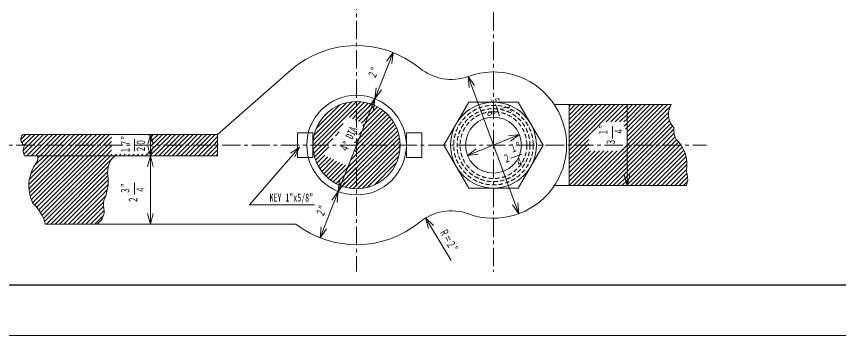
# Model space of a CAD drawing. Units: millimetres, scale not verified. Extents: x -6153 to 6153, y -4352 to 4352.
# Drawn here: x 851 to 4206, y -4352 to -3050 of the extents above; entities that cross this region are included whole.
import ezdxf
from ezdxf.enums import TextEntityAlignment as Align

# ---------------------------------------------------------------- set-up
doc = ezdxf.new("R2010")
doc.units = ezdxf.units.MM
doc.header["$LTSCALE"] = 15
doc.linetypes.add('CHAIN1', pattern=[8, 5, -1, 1, -1])
doc.linetypes.add('DASHED1', pattern=[1.8, 1.2, -0.6])
for name, color, linetype, lineweight in [('0-0_0', 3, 'Continuous', 18), ('0-1_芯', 4, 'CHAIN1', 18), ('0-2_寸法', 2, 'Continuous', 18), ('0-F_枠', 3, 'Continuous', 18)]:
    doc.layers.add(name, color=color, linetype=linetype, lineweight=lineweight)
doc.styles.add('ＭＳ ゴシック', font='')
doc.styles.get('ＭＳ ゴシック').set_extended_font_data('MS Gothic')

msp = doc.modelspace()

# ---------------------------------------------------------------- linework, layer by layer
at = {"layer": '0-0_0'}
for p, q in [((1672, -3531.97), (1970.81, -3269.71)), ((2061.09, -3574.79), (2238.54, -3397.35)), ((2062.15, -3555.77), (2219.52, -3398.41)), ((2065.91, -3534.06), (2197.8, -3402.16)), ((2074.44, -3507.57), (2171.31, -3410.69)), ((2078.7, -3575.15), (2238.89, -3414.95)), ((2238.89, -3414.95), (2255.7, -3398.15)), ((2238.89, -3432.91), (2271.45, -3400.36)), ((2238.89, -3450.88), (2286.05, -3403.72)), ((2238.89, -3468.84), (2299.67, -3408.06)), ((2284.71, -3458.94), (2324.39, -3419.26)), ((2296.4, -3429.29), (2312.42, -3413.27)), ((3000.07, -3575.15), (2898.88, -3399.89)), ((3522.91, -3410.05), (3046.32, -3410.05)), ((3106.3, -3410.05), (3106.3, -3740.25)), ((3106.3, -3416.97), (3113.23, -3410.05)), ((3106.3, -3434.94), (3131.19, -3410.05)), ((3106.3, -3452.9), (3149.15, -3410.05)), ((3106.3, -3470.86), (3167.11, -3410.05)), ((3106.3, -3488.82), (3185.07, -3410.05)), ((3106.3, -3506.78), (3203.03, -3410.05)), ((3106.3, -3524.74), (3220.99, -3410.05)), ((3106.3, -3542.7), (3238.95, -3410.05)), ((3106.3, -3560.66), (3256.91, -3410.05)), ((3109.77, -3575.15), (3274.87, -3410.05)), ((3127.73, -3575.15), (3292.83, -3410.05)), ((3145.69, -3575.15), (3310.79, -3410.05)), ((3258.19, -3480.62), (3328.75, -3410.05)), ((3276.15, -3480.62), (3342.77, -3414)), ((3418.56, -3410.05), (3330.69, -3497.91)), ((3436.52, -3410.05), (3336.3, -3510.27)), ((3342.77, -3414), (3346.71, -3410.05)), ((3342.77, -3431.96), (3364.68, -3410.05)), ((3342.77, -3449.92), (3382.64, -3410.05)), ((3342.77, -3467.88), (3400.6, -3410.05)), ((3342.9, -3557.54), (3490.4, -3410.05)), ((3454.48, -3410.05), (3342.9, -3521.62)), ((3342.9, -3539.58), (3472.44, -3410.05)), ((3343.26, -3575.15), (3508.36, -3410.05)), ((3361.22, -3575.15), (3518.83, -3417.54)), ((2100.41, -3463.63), (2127.38, -3436.67)), ((2210.16, -3461.65), (2238.89, -3432.91)), ((2222.26, -3467.5), (2238.89, -3450.88)), ((2240.34, -3575.15), (2365.34, -3450.15)), ((2246.47, -3479.22), (2296.4, -3429.29)), ((2249.64, -3547.89), (2356.09, -3441.44)), ((2261.33, -3518.24), (2346.19, -3433.38)), ((2273.02, -3488.59), (2335.64, -3425.97)), ((3294.11, -3480.62), (3342.77, -3431.96)), ((3342.77, -3449.92), (3312.07, -3480.62)), ((3379.18, -3575.15), (3511.97, -3442.36)), ((2096.66, -3575.15), (2185, -3486.81)), ((2234.37, -3473.36), (2238.89, -3468.84)), ((2258.3, -3575.15), (2373.95, -3459.51)), ((2258.58, -3485.07), (2284.71, -3458.94)), ((2264.81, -3496.8), (2273.02, -3488.59)), ((2276.26, -3575.15), (2381.91, -3469.51)), ((3342.77, -3467.88), (3330.03, -3480.62)), ((3397.14, -3575.15), (3512.32, -3459.97)), ((3415.1, -3575.15), (3515.82, -3474.43)), ((3433.06, -3575.15), (3521.44, -3486.78)), ((2152.38, -3537.39), (2168.17, -3521.6)), ((2247.98, -3531.59), (2261.33, -3518.24)), ((3451.02, -3575.15), (3528.76, -3497.41)), ((3468.98, -3575.15), (3533.94, -3510.19)), ((869.32, -3552.58), (889.93, -3531.97)), ((873.43, -3566.42), (907.89, -3531.97)), ((990.43, -3575.15), (1033.61, -3531.97)), ((1008.39, -3575.15), (1051.57, -3531.97)), ((1026.35, -3575.15), (1069.53, -3531.97)), ((1044.31, -3575.15), (1087.49, -3531.97)), ((1062.27, -3575.15), (1105.45, -3531.97)), ((1080.23, -3575.15), (1123.41, -3531.97)), ((1098.2, -3575.15), (1141.38, -3531.97)), ((1116.16, -3575.15), (1159.34, -3531.97)), ((1134.12, -3575.15), (1177.3, -3531.97)), ((1152.08, -3575.15), (1195.26, -3531.97)), ((1170.04, -3575.15), (1213.22, -3531.97)), ((1188, -3575.15), (1231.18, -3531.97)), ((1205.96, -3575.15), (1238.86, -3542.24)), ((1248.12, -3532.98), (1249.14, -3531.97)), ((1266.09, -3532.98), (1267.1, -3531.97)), ((1284.05, -3532.98), (1285.06, -3531.97)), ((1302.01, -3532.98), (1303.02, -3531.97)), ((1319.97, -3532.98), (1320.98, -3531.97)), ((1337.93, -3532.98), (1338.94, -3531.97)), ((1355.89, -3532.98), (1356.9, -3531.97)), ((1373.85, -3532.98), (1374.86, -3531.97)), ((1389.72, -3535.07), (1392.82, -3531.97)), ((1397.97, -3616.62), (1482.62, -3531.97)), ((1446.7, -3531.97), (1397.97, -3580.7)), ((1398.53, -3544.22), (1410.78, -3531.97)), ((1398.53, -3562.18), (1428.74, -3531.97)), ((1398.53, -3598.1), (1464.66, -3531.97)), ((1457.41, -3575.15), (1500.59, -3531.97)), ((1475.37, -3575.15), (1518.55, -3531.97)), ((1493.33, -3575.15), (1536.51, -3531.97)), ((2114.62, -3575.15), (2142.03, -3547.74)), ((2238.89, -3558.64), (2249.64, -3547.89)), ((3163.65, -3575.15), (3186.71, -3552.09)), ((3486.94, -3575.15), (3535.23, -3526.87)), ((3504.9, -3575.15), (3538.62, -3541.43)), ((947.25, -3618.33), (990.43, -3575.15)), ((965.21, -3618.33), (1008.39, -3575.15)), ((983.17, -3618.33), (1026.35, -3575.15)), ((1001.13, -3618.33), (1044.31, -3575.15)), ((1019.09, -3618.33), (1062.27, -3575.15)), ((1037.05, -3618.33), (1080.23, -3575.15)), ((1055.02, -3618.33), (1098.2, -3575.15)), ((1072.98, -3618.33), (1116.16, -3575.15)), ((1090.94, -3618.33), (1134.12, -3575.15)), ((1108.9, -3618.33), (1152.08, -3575.15)), ((1126.86, -3618.33), (1170.04, -3575.15)), ((1144.82, -3618.33), (1188, -3575.15)), ((1198.7, -3618.33), (1238.86, -3578.16)), ((1223.92, -3575.15), (1238.86, -3560.2)), ((1414.23, -3618.33), (1457.41, -3575.15)), ((1432.19, -3618.33), (1475.37, -3575.15)), ((1450.15, -3618.33), (1493.33, -3575.15)), ((1629.75, -3618.33), (1672, -3576.08)), ((2061.89, -3591.96), (2078.7, -3575.15)), ((2061.89, -3591.96), (2078.7, -3575.15)), ((2064.1, -3607.71), (2096.66, -3575.15)), ((2064.1, -3607.71), (2096.66, -3575.15)), ((2067.46, -3622.31), (2114.62, -3575.15)), ((2067.46, -3622.31), (2114.62, -3575.15)), ((2071.8, -3635.93), (2125.2, -3582.53)), ((2071.8, -3635.93), (2125.2, -3582.53)), ((2215.82, -3635.59), (2276.26, -3575.15)), ((2231.15, -3566.38), (2238.89, -3558.64)), ((2232.65, -3600.8), (2258.3, -3575.15)), ((2237.11, -3578.38), (2240.34, -3575.15)), ((2237.11, -3578.38), (2238.89, -3576.6)), ((2242.18, -3752.92), (2416.66, -3578.43)), ((2696.51, -3750.41), (2595.32, -3575.15)), ((3000.07, -3575.15), (2898.88, -3750.41)), ((3106.3, -3578.62), (3109.77, -3575.15)), ((3106.3, -3596.58), (3127.73, -3575.15)), ((3106.3, -3614.54), (3145.69, -3575.15)), ((3106.3, -3632.5), (3163.65, -3575.15)), ((3106.3, -3650.46), (3181.61, -3575.15)), ((3106.3, -3668.42), (3186.71, -3588.01)), ((3178.16, -3740.25), (3342.77, -3575.64)), ((3181.61, -3575.15), (3186.71, -3570.05)), ((3342.77, -3575.64), (3343.26, -3575.15)), ((3342.77, -3593.6), (3361.22, -3575.15)), ((3342.77, -3611.56), (3379.18, -3575.15)), ((3342.77, -3629.52), (3397.14, -3575.15)), ((3342.77, -3647.48), (3415.1, -3575.15)), ((3342.77, -3665.44), (3433.06, -3575.15)), ((3342.77, -3683.4), (3451.02, -3575.15)), ((3342.77, -3701.36), (3468.98, -3575.15)), ((3342.77, -3719.32), (3486.94, -3575.15)), ((3342.77, -3737.29), (3504.9, -3575.15)), ((3411.65, -3740.25), (3568.23, -3583.66)), ((883.4, -3618.33), (1672, -3618.33)), ((901.72, -3735.71), (1019.09, -3618.33)), ((902.12, -3753.27), (1037.05, -3618.33)), ((903.61, -3715.85), (1001.13, -3618.33)), ((904.17, -3769.18), (1055.02, -3618.33)), ((907.52, -3783.78), (1072.98, -3618.33)), ((909.24, -3692.27), (983.17, -3618.33)), ((911.97, -3797.3), (1090.94, -3618.33)), ((917.36, -3809.87), (1108.9, -3618.33)), ((923.95, -3659.59), (965.21, -3618.33)), ((925.76, -3819.43), (1126.86, -3618.33)), ((934.16, -3828.99), (1144.82, -3618.33)), ((938.48, -3627.11), (947.25, -3618.33)), ((955.32, -3861.7), (1198.7, -3618.33)), ((960.92, -3874.07), (1216.66, -3618.33)), ((965.68, -3887.27), (1234.62, -3618.33)), ((973.18, -3897.73), (1252.58, -3618.33)), ((1216.66, -3618.33), (1238.86, -3596.12)), ((1234.62, -3618.33), (1240.99, -3611.96)), ((1252.58, -3618.33), (1258.95, -3611.96)), ((1270.54, -3618.33), (1276.91, -3611.96)), ((1288.5, -3618.33), (1294.87, -3611.96)), ((1306.46, -3618.33), (1312.83, -3611.96)), ((1324.42, -3618.33), (1330.79, -3611.96)), ((1342.38, -3618.33), (1348.75, -3611.96)), ((1360.34, -3618.33), (1366.71, -3611.96)), ((1378.3, -3618.33), (1395.34, -3601.29)), ((1647.71, -3618.33), (1672, -3594.04)), ((1665.67, -3618.33), (1672, -3612)), ((2077.01, -3648.68), (2109.16, -3616.52)), ((2077.01, -3648.68), (2109.16, -3616.52)), ((2083, -3660.65), (2121.27, -3622.38)), ((2083, -3660.65), (2121.27, -3622.38)), ((2215.82, -3635.59), (2238.89, -3612.52)), ((2232.65, -3600.8), (2238.89, -3594.56)), ((2261.56, -3751.5), (2415.24, -3597.82)), ((2283.85, -3747.17), (2410.92, -3620.1)), ((3106.3, -3686.38), (3194.21, -3598.48)), ((3106.3, -3704.34), (3212.17, -3598.48)), ((3106.3, -3722.3), (3230.13, -3598.48)), ((3106.32, -3740.25), (3248.09, -3598.48)), ((3124.28, -3740.25), (3266.05, -3598.48)), ((3142.24, -3740.25), (3284.01, -3598.48)), ((3160.2, -3740.25), (3301.97, -3598.48)), ((3196.12, -3740.25), (3342.77, -3593.6)), ((3214.08, -3740.25), (3342.77, -3611.56)), ((3429.61, -3740.25), (3574.45, -3595.4)), ((3447.57, -3740.25), (3579.66, -3608.16)), ((3465.53, -3740.25), (3583.7, -3622.08)), ((2089.72, -3671.89), (2133.37, -3628.24)), ((2089.72, -3671.89), (2133.37, -3628.24)), ((2097.12, -3682.45), (2145.48, -3634.09)), ((2097.12, -3682.45), (2145.48, -3634.09)), ((2105.18, -3692.35), (2157.58, -3639.95)), ((2105.18, -3692.35), (2157.58, -3639.95)), ((2113.9, -3701.6), (2169.69, -3645.8)), ((2113.9, -3701.6), (2169.69, -3645.8)), ((2123.25, -3710.2), (2181.79, -3651.66)), ((2123.25, -3710.2), (2181.79, -3651.66)), ((2143.92, -3725.46), (2238.89, -3630.48)), ((2155.27, -3732.06), (2238.89, -3648.44)), ((2311.55, -3737.42), (2401.17, -3647.81)), ((3232.04, -3740.25), (3342.77, -3629.52)), ((3250, -3740.25), (3342.77, -3647.48)), ((3483.49, -3740.25), (3586.34, -3637.4)), ((3501.45, -3740.25), (3587.19, -3654.51)), ((991.14, -3897.73), (1225.83, -3663.04)), ((1009.1, -3897.73), (1222.88, -3683.95)), ((2133.25, -3718.16), (2193.9, -3657.51)), ((2133.25, -3718.16), (2193.9, -3657.51)), ((2167.37, -3737.93), (2238.89, -3666.4)), ((2180.25, -3743), (2238.89, -3684.36)), ((3267.96, -3740.25), (3342.77, -3665.44)), ((3285.92, -3740.25), (3342.77, -3683.4)), ((3519.41, -3740.25), (3585.46, -3674.19)), ((1027.06, -3897.73), (1223.98, -3700.81)), ((1045.02, -3897.73), (1225.34, -3717.41)), ((2194.02, -3747.19), (2238.89, -3702.32)), ((2208.79, -3750.38), (2238.89, -3720.28)), ((3303.88, -3740.25), (3342.77, -3701.36)), ((3321.84, -3740.25), (3342.77, -3719.32)), ((3537.37, -3740.25), (3586.87, -3690.75)), ((3555.33, -3740.25), (3590.11, -3705.47)), ((1062.98, -3897.73), (1224.96, -3735.76)), ((1080.94, -3897.73), (1222.12, -3756.55)), ((2224.75, -3752.39), (2238.89, -3738.24)), ((2898.88, -3750.41), (2696.51, -3750.41)), ((3585.14, -3740.25), (3046.32, -3740.25)), ((3339.8, -3740.25), (3342.77, -3737.29)), ((3573.29, -3740.25), (3589.65, -3723.89)), ((1098.9, -3897.73), (1215.18, -3781.46)), ((1116.86, -3897.73), (1206.44, -3808.16)), ((1134.83, -3897.73), (1206.63, -3825.92)), ((1152.79, -3897.73), (1208.66, -3841.85)), ((1170.75, -3897.73), (1206.14, -3862.34)), ((968.64, -3897.73), (1991.7, -3897.73))]:
    msp.add_line(p, q, dxfattribs=at)
for points in [[(2595.32, -3575.15), (2696.51, -3399.89), (2898.88, -3399.89)], [(2143.92, -3725.46), (2294.22, -3575.15), (2389.2, -3480.17)], [(2155.27, -3732.06), (2312.18, -3575.15), (2395.8, -3491.53)], [(2167.37, -3737.93), (2330.14, -3575.15), (2401.67, -3503.62)], [(2180.25, -3743), (2348.11, -3575.15), (2406.74, -3516.51)], [(879.12, -3596.66), (900.63, -3575.15), (943.81, -3531.97)], [(881.25, -3612.49), (918.59, -3575.15), (961.77, -3531.97)], [(882.05, -3575.76), (882.67, -3575.15), (925.85, -3531.97)], [(883.4, -3531.97), (1672, -3531.97), (1672, -3618.33)], [(893.37, -3618.33), (936.55, -3575.15), (979.73, -3531.97)], [(911.33, -3618.33), (954.51, -3575.15), (997.69, -3531.97)], [(929.29, -3618.33), (972.47, -3575.15), (1015.65, -3531.97)], [(1468.11, -3618.33), (1511.29, -3575.15), (1554.47, -3531.97)], [(1486.07, -3618.33), (1529.25, -3575.15), (1572.43, -3531.97)], [(1504.03, -3618.33), (1547.21, -3575.15), (1590.39, -3531.97)], [(1521.99, -3618.33), (1565.17, -3575.15), (1608.35, -3531.97)], [(1539.95, -3618.33), (1583.13, -3575.15), (1626.31, -3531.97)], [(1557.91, -3618.33), (1601.09, -3575.15), (1644.27, -3531.97)], [(1575.87, -3618.33), (1619.05, -3575.15), (1662.23, -3531.97)], [(1593.83, -3618.33), (1637.01, -3575.15), (1672, -3540.16)], [(2194.02, -3747.19), (2366.07, -3575.15), (2410.94, -3530.28)], [(2208.79, -3750.38), (2384.03, -3575.15), (2414.13, -3545.05)], [(3357.76, -3740.25), (3522.86, -3575.15), (3544.16, -3553.86)], [(941.9, -3839.2), (1162.78, -3618.33), (1205.96, -3575.15)], [(948.97, -3850.1), (1180.74, -3618.33), (1223.92, -3575.15)], [(1611.79, -3618.33), (1654.97, -3575.15), (1672, -3558.12)], [(2224.75, -3752.39), (2401.99, -3575.15), (2416.13, -3561.01)], [(3375.72, -3740.25), (3540.82, -3575.15), (3553.04, -3562.93)], [(3393.69, -3740.25), (3558.79, -3575.15), (3561.08, -3572.86)]]:
    msp.add_lwpolyline(points, dxfattribs=at)
for points in [[(1997.59, -3524.35), (2061.09, -3524.35), (2061.09, -3625.95), (1997.59, -3625.95)], [(2442.09, -3524.35), (2505.59, -3524.35), (2505.59, -3625.95), (2442.09, -3625.95)]]:
    msp.add_lwpolyline(points, close=True, dxfattribs=at)
for centre, radius in [((2238.89, -3575.15), 203.2), ((2238.89, -3575.15), 177.8), ((2797.69, -3575.15), 175.26), ((2797.69, -3575.15), 114.3)]:
    msp.add_circle(centre, radius, dxfattribs=at)
at = {"layer": '0-0_0', "color": 1, "linetype": 'DASHED1'}
for radius in [162.31, 148.79, 136.27]:
    msp.add_circle((2797.69, -3575.15), radius, dxfattribs=at)
at = {"layer": '0-0_0'}
for centre, radius, start, end in [((2238.89, -3575.15), 406.4, 50.62373, 131.2725), ((2625.63, -3103.93), 203.2, 230.62372, 290.0251), ((2797.69, -3575.15), 298.45, 249.96395, 110.08279), ((3586.66, -3449.65), 75.05, 148.14932, 225.64647), ((3638.08, -3510.57), 104.14, 176.00781, 203.82199), ((899.29, -3551.21), 30, 155.36376, 238.655), ((882.15, -3542.84), 10.95, 83.44225, 157.76289), ((3452.37, -3652.62), 134.83, 350.28412, 47.87096), ((929.86, -3597.89), 50.75, 155.47719, 203.7459), ((911.48, -3629.51), 27.1, 323.29017, 24.36668), ((1314.74, -3686.26), 91.89, 132.33397, 188.02413), ((1060.83, -3740.88), 159.2, 143.29017, 206.60496), ((3625.72, -3678.93), 40.61, 174.98303, 201.45241), ((1053.84, -3723.03), 171.59, 333.23046, 8.02413), ((3517.94, -3712.9), 72.55, 337.85726, 15.28035), ((797.67, -3940.48), 176.24, 14.03788, 46.72031), ((1352.38, -3815.44), 146.12, 174.05959, 191.62723), ((1140.82, -3841.68), 68.51, 305.09807, 357.3133), ((2625.63, -4046.37), 203.2, 69.94056, 129.37628), ((2238.89, -3575.15), 406.4, 232.53737, 309.37626)]:
    msp.add_arc(centre, radius, start, end, dxfattribs=at)
at = {"layer": '0-1_芯'}
for p, q in [((2238.89, -787.87), (2238.89, -4090.28)), ((2797.69, -993.74), (2797.69, -4090.28)), ((730.53, -3575.15), (3666.98, -3575.15))]:
    msp.add_line(p, q, dxfattribs=at)
at = {"layer": '0-2_寸法'}
for p, q in [((2313.42, -3386.11), (2387.95, -3197.07)), ((2387.95, -3197.07), (2361.17, -3233.24)), ((2387.95, -3197.07), (2382.84, -3241.78)), ((2693.77, -3295.38), (2901.61, -3854.92)), ((2693.77, -3295.38), (2719.83, -3332.07)), ((2693.77, -3295.38), (2697.99, -3340.18)), ((2313.42, -3386.11), (2318.53, -3341.4)), ((2313.42, -3386.11), (2340.2, -3349.94)), ((2164.36, -3764.19), (2313.42, -3386.11)), ((2313.42, -3386.11), (2286.64, -3422.28)), ((2313.42, -3386.11), (2308.31, -3430.82)), ((2806.14, -3409.8), (2822.59, -3454.99)), ((3342.77, -3410.05), (3342.77, -3740.25)), ((3283.22, -3547.59), (3283.22, -3499.5)), ((1333.05, -3599.5), (1333.05, -3551.41)), ((1397.97, -3531.97), (1387.59, -3570.73)), ((1397.97, -3531.97), (1408.36, -3570.73)), ((1397.97, -3531.97), (1397.97, -3618.33)), ((2691.66, -3617.82), (2903.73, -3532.48)), ((2903.73, -3532.48), (2859.06, -3537.9)), ((2903.73, -3532.48), (2867.75, -3559.51)), ((1397.97, -3618.33), (1387.57, -3579.53)), ((1397.97, -3618.33), (1408.37, -3579.53)), ((2006.8, -3582.88), (1969.53, -3608.09)), ((2006.8, -3582.88), (1987.12, -3623.35)), ((1397.97, -3618.33), (1386.32, -3661.8)), ((1397.97, -3618.33), (1397.97, -3897.73)), ((1397.97, -3618.33), (1409.62, -3661.8)), ((2691.66, -3617.82), (2727.63, -3590.79)), ((2691.66, -3617.82), (2736.33, -3612.4)), ((2868.16, -3628.07), (2913.35, -3611.62)), ((2164.36, -3764.19), (2169.47, -3719.48)), ((3342.77, -3740.25), (3331.12, -3696.78)), ((3342.77, -3740.25), (3354.41, -3696.78)), ((1332.15, -3777.14), (1332.15, -3729.05)), ((2164.36, -3764.19), (2191.14, -3728.02)), ((2089.84, -3953.23), (2164.36, -3764.19)), ((2164.36, -3764.19), (2137.59, -3800.35)), ((2164.36, -3764.19), (2159.26, -3808.9)), ((2901.61, -3854.92), (2875.56, -3818.23)), ((2901.61, -3854.92), (2897.4, -3810.12)), ((1397.97, -3897.73), (1386.32, -3854.26)), ((1397.97, -3897.73), (1409.62, -3854.26)), ((2625.63, -4046.37), (2520.75, -3872.32)), ((2520.75, -3872.32), (2553.16, -3903.54)), ((2520.75, -3872.32), (2533.21, -3915.56)), ((2089.84, -3953.23), (2094.94, -3908.52)), ((2089.84, -3953.23), (2116.61, -3917.06))]:
    msp.add_line(p, q, dxfattribs=at)
msp.add_lwpolyline([(2006.8, -3582.88), (1801.68, -3819.41), (2066.75, -3819.41)], dxfattribs=at)
at = {"layer": '0-F_枠'}
msp.add_lwpolyline([(-6153.08, -4352.17), (6153.08, -4352.17), (6153.08, 4352.17)], dxfattribs=at)
at = {"layer": '0-F_枠', "lineweight": 25}
msp.add_lwpolyline([(-5946.08, -4145.17), (5945.97, -4145.17), (5945.97, 4145.17)], dxfattribs=at)

# ---------------------------------------------------------------- texts
at = {"layer": '0-2_寸法', "style": 'ＭＳ ゴシック', "width": 0.6}
for s, rotation, p in [('２”', 65, (2322.55, -3311.73)), ('５', 290, (2775.44, -3389.32)), ('７”', 290, (2817.58, -3416.59)), ('８', 290, (2759.5, -3441.3)), ('DIA', 65, (2231.37, -3557.85)), ('１”', 90, (3272.55, -3536.44)), ('４', 90, (3335.57, -3533.08)), ('１７”', 90, (1322.37, -3608.97)), ('２０', 90, (1385.4, -3605.61)), ('４”', 65, (2208.81, -3611.73)), ('１”', 20, (2874.95, -3616.63)), ('３', 90, (3302.81, -3576.48)), ('２', 20, (2847.68, -3658.77)), ('４', 20, (2899.66, -3674.71)), ('３”', 90, (1321.48, -3774.37)), ('４', 90, (1384.5, -3771.01)), ('２', 90, (1353.65, -3812.12)), ('２”', 65, (2110.39, -3875.83)), ('Ｒ＝２”', 300, (2567.2, -3933.26))]:
    msp.add_text(s, height=32.99, rotation=rotation, dxfattribs=at).set_placement(p, align=Align.BOTTOM_LEFT)
msp.add_text('KEY 1"x5/8"', height=32.99, dxfattribs=at).set_placement((1884.01, -3815.47), align=Align.BOTTOM_LEFT)

doc.saveas('drawing.dxf')
